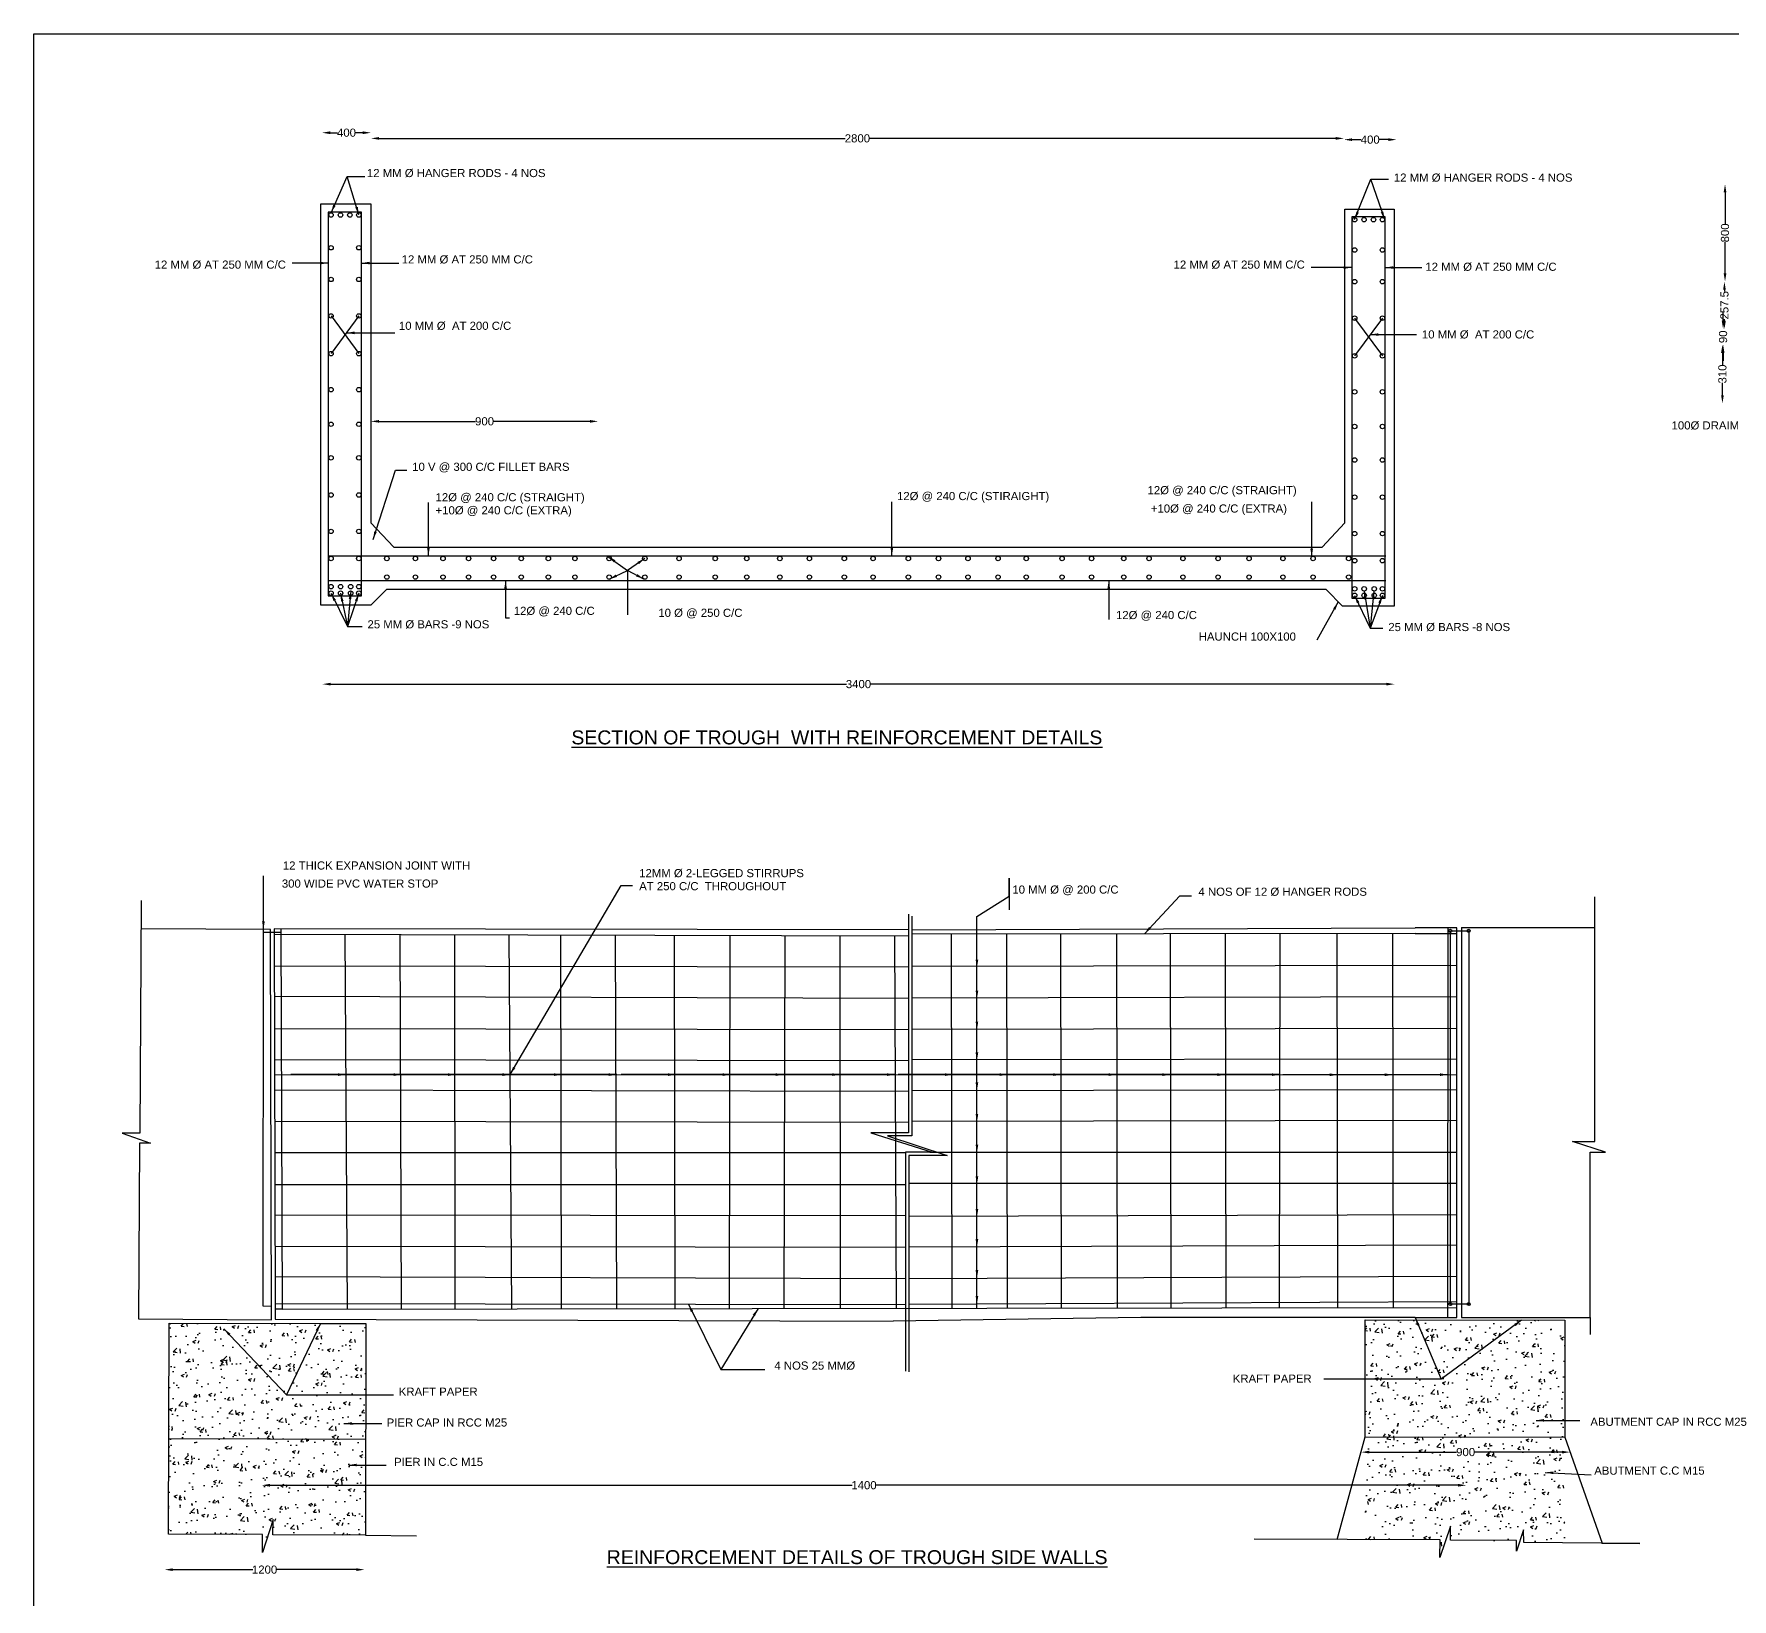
# Model space of a CAD drawing. Header units: millimetres. Extents: x 2326838 to 2622259, y 44388336 to 44595376.
# Drawn here: x 2326838 to 2473047, y 44460621 to 44595376 of the extents above; entities that cross this region are included whole.
import ezdxf

# ---------------------------------------------------------------- set-up
doc = ezdxf.new("R2010")
doc.units = ezdxf.units.MM
doc.header["$MEASUREMENT"] = 0
for name, color, linetype in [('DIMENSION', 7, 'Continuous'), ('DRAWING', 2, 'Continuous'), ('REF', 7, 'Continuous'), ('TEXT', 7, 'Continuous')]:
    doc.layers.add(name, color=color, linetype=linetype)
doc.styles.get("Standard").update_dxf_attribs({"font": 'arial.ttf', "height": 700})
doc.dimstyles.get("Standard").update_dxf_attribs({"dimtxt": 700, "dimasz": 700, "dimexe": 0.18, "dimexo": 0.0625, "dimgap": 0.09, "dimtad": 0, "dimdec": 0, "dimzin": 0, "dimdsep": 46, "dimtxsty": 'Standard', "dimcen": 0.09, "dimse1": 1, "dimse2": 1, "dimadec": 0, "dimazin": 0, "dimtfac": 1, "dimtdec": 0, "dimtofl": 0, "dimtmove": 0, "dimatfit": 3, "dimfxl": 1, "dimtolj": 1, "dimtzin": 0, "dimarcsym": 0})

# ---------------------------------------------------------------- blocks, each defined once
blk = doc.blocks.new('*D53')
at = {"layer": 'Defpoints', "color": 0, "transparency": 16777216}
for p in [(2351650, 44586872), (2351650, 44586730), (2355848, 44586730)]:
    blk.add_point(p, dxfattribs=at)
at = {"layer": 'DIMENSION', "color": 0, "lineweight": -2, "transparency": 16777216}
for p, q in [((2352350, 44586872), (2352963, 44586872)), ((2355148, 44586872), (2354535, 44586872))]:
    blk.add_line(p, q, dxfattribs=at)
at = {"layer": 'DIMENSION', "color": 0, "transparency": 16777216}
for points in [[(2352350, 44586989), (2352350, 44586756), (2351650, 44586872)], [(2355148, 44586989), (2355148, 44586756), (2355848, 44586872)]]:
    blk.add_solid(points, dxfattribs=at)
at = {"layer": 'DIMENSION', "color": 0, "transparency": 16777216, "insert": (2353749, 44586872), "char_height": 700, "attachment_point": 5}
blk.add_mtext('\\A1;400', dxfattribs=at)
blk = doc.blocks.new('*D54')
at = {"layer": 'Defpoints', "color": 0, "transparency": 16777216}
for p in [(2355848, 44586872), (2439631, 44586384), (2439631, 44586348)]:
    blk.add_point(p, dxfattribs=at)
at = {"layer": 'DIMENSION', "color": 0, "lineweight": -2, "transparency": 16777216}
for p, q in [((2356548, 44586384), (2396689, 44586384)), ((2438931, 44586384), (2398789, 44586384))]:
    blk.add_line(p, q, dxfattribs=at)
at = {"layer": 'DIMENSION', "color": 0, "transparency": 16777216}
for points in [[(2356548, 44586501), (2356548, 44586268), (2355848, 44586384)], [(2438931, 44586501), (2438931, 44586268), (2439631, 44586384)]]:
    blk.add_solid(points, dxfattribs=at)
at = {"layer": 'DIMENSION', "color": 0, "transparency": 16777216, "insert": (2397739, 44586384), "char_height": 700, "attachment_point": 5}
blk.add_mtext('\\A1;2800', dxfattribs=at)
blk = doc.blocks.new('*D55')
at = {"layer": 'Defpoints', "color": 0, "transparency": 16777216}
for p in [(2439631, 44586348), (2444158, 44586348), (2444158, 44586275)]:
    blk.add_point(p, dxfattribs=at)
at = {"layer": 'DIMENSION', "color": 0, "lineweight": -2, "transparency": 16777216}
for p, q in [((2440331, 44586275), (2441108, 44586275)), ((2443458, 44586275), (2442681, 44586275))]:
    blk.add_line(p, q, dxfattribs=at)
at = {"layer": 'DIMENSION', "color": 0, "transparency": 16777216}
for points in [[(2440331, 44586392), (2440331, 44586158), (2439631, 44586275)], [(2443458, 44586392), (2443458, 44586158), (2444158, 44586275)]]:
    blk.add_solid(points, dxfattribs=at)
at = {"layer": 'DIMENSION', "color": 0, "transparency": 16777216, "insert": (2441894, 44586275), "char_height": 700, "attachment_point": 5}
blk.add_mtext('\\A1;400', dxfattribs=at)
blk = doc.blocks.new('*D56')
at = {"layer": 'Defpoints', "color": 0, "transparency": 16777216}
for p in [(2351682, 44539394), (2351682, 44539351), (2443980, 44539351)]:
    blk.add_point(p, dxfattribs=at)
at = {"layer": 'DIMENSION', "color": 0, "lineweight": -2, "transparency": 16777216}
for p, q in [((2352382, 44539394), (2396788, 44539394)), ((2443280, 44539394), (2398875, 44539394))]:
    blk.add_line(p, q, dxfattribs=at)
at = {"layer": 'DIMENSION', "color": 0, "transparency": 16777216}
for points in [[(2352382, 44539511), (2352382, 44539278), (2351682, 44539394)], [(2443280, 44539511), (2443280, 44539278), (2443980, 44539394)]]:
    blk.add_solid(points, dxfattribs=at)
at = {"layer": 'DIMENSION', "color": 0, "transparency": 16777216, "insert": (2397831, 44539394), "char_height": 700, "attachment_point": 5}
blk.add_mtext('\\A1;3400', dxfattribs=at)
blk = doc.blocks.new('*D57')
at = {"layer": 'Defpoints', "color": 0, "transparency": 16777216}
for p in [(2355850, 44562021), (2355850, 44562021), (2375420, 44562021)]:
    blk.add_point(p, dxfattribs=at)
at = {"layer": 'DIMENSION', "color": 0, "lineweight": -2, "transparency": 16777216}
for p, q in [((2356550, 44562021), (2364863, 44562021)), ((2374720, 44562021), (2366407, 44562021))]:
    blk.add_line(p, q, dxfattribs=at)
at = {"layer": 'DIMENSION', "color": 0, "transparency": 16777216}
for points in [[(2356550, 44562138), (2356550, 44561905), (2355850, 44562021)], [(2374720, 44562138), (2374720, 44561905), (2375420, 44562021)]]:
    blk.add_solid(points, dxfattribs=at)
at = {"layer": 'DIMENSION', "color": 0, "transparency": 16777216, "insert": (2365635, 44562021), "char_height": 700, "attachment_point": 5}
blk.add_mtext('\\A1;900', dxfattribs=at)
blk = doc.blocks.new('*D58')
at = {"layer": 'Defpoints', "color": 0, "transparency": 16777216}
for p in [(2472220, 44568620), (2472220, 44563575), (2472220, 44563575)]:
    blk.add_point(p, dxfattribs=at)
at = {"layer": 'DIMENSION', "color": 0, "lineweight": -2, "transparency": 16777216}
for p, q in [((2472220, 44567920), (2472220, 44566869)), ((2472220, 44564275), (2472220, 44565325))]:
    blk.add_line(p, q, dxfattribs=at)
at = {"layer": 'DIMENSION', "color": 0, "transparency": 16777216}
for points in [[(2472103, 44567920), (2472336, 44567920), (2472220, 44568620)], [(2472103, 44564275), (2472336, 44564275), (2472220, 44563575)]]:
    blk.add_solid(points, dxfattribs=at)
at = {"layer": 'DIMENSION', "color": 0, "transparency": 16777216, "insert": (2472220, 44566097), "char_height": 700, "attachment_point": 5, "rotation": 90}
blk.add_mtext('\\A1;310', dxfattribs=at)
blk = doc.blocks.new('*D59')
at = {"layer": 'Defpoints', "color": 0, "transparency": 16777216}
for p in [(2472238, 44569980), (2472220, 44568620), (2472278, 44568620)]:
    blk.add_point(p, dxfattribs=at)
at = {"layer": 'DIMENSION', "color": 0, "lineweight": -2, "transparency": 16777216}
for p, q in [((2472278, 44570680), (2472278, 44571380)), ((2472278, 44567920), (2472278, 44567220))]:
    blk.add_line(p, q, dxfattribs=at)
at = {"layer": 'DIMENSION', "color": 0, "transparency": 16777216}
for points in [[(2472161, 44570680), (2472395, 44570680), (2472278, 44569980)], [(2472161, 44567920), (2472395, 44567920), (2472278, 44568620)]]:
    blk.add_solid(points, dxfattribs=at)
at = {"layer": 'DIMENSION', "color": 0, "transparency": 16777216, "insert": (2472278, 44569300), "char_height": 700, "attachment_point": 5, "rotation": 90}
blk.add_mtext('\\A1;90', dxfattribs=at)
blk = doc.blocks.new('*D60')
at = {"layer": 'Defpoints', "color": 0, "transparency": 16777216}
for p in [(2472238, 44574055), (2472394, 44574055), (2472238, 44569980)]:
    blk.add_point(p, dxfattribs=at)
at = {"layer": 'DIMENSION', "color": 0, "lineweight": -2, "transparency": 16777216}
for p, q in [((2472394, 44573355), (2472394, 44573207)), ((2472394, 44570680), (2472394, 44570828))]:
    blk.add_line(p, q, dxfattribs=at)
at = {"layer": 'DIMENSION', "color": 0, "transparency": 16777216}
for points in [[(2472277, 44573355), (2472510, 44573355), (2472394, 44574055)], [(2472277, 44570680), (2472510, 44570680), (2472394, 44569980)]]:
    blk.add_solid(points, dxfattribs=at)
at = {"layer": 'DIMENSION', "color": 0, "transparency": 16777216, "insert": (2472394, 44572018), "char_height": 700, "attachment_point": 5, "rotation": 90}
blk.add_mtext('\\A1;257.5', dxfattribs=at)
blk = doc.blocks.new('*D61')
at = {"layer": 'Defpoints', "color": 0, "transparency": 16777216}
for p in [(2472394, 44582442), (2472443, 44582442), (2472394, 44574055)]:
    blk.add_point(p, dxfattribs=at)
at = {"layer": 'DIMENSION', "color": 0, "lineweight": -2, "transparency": 16777216}
for p, q in [((2472443, 44581742), (2472443, 44579021)), ((2472443, 44574755), (2472443, 44577476))]:
    blk.add_line(p, q, dxfattribs=at)
at = {"layer": 'DIMENSION', "color": 0, "transparency": 16777216}
for points in [[(2472326, 44581742), (2472559, 44581742), (2472443, 44582442)], [(2472326, 44574755), (2472559, 44574755), (2472443, 44574055)]]:
    blk.add_solid(points, dxfattribs=at)
at = {"layer": 'DIMENSION', "color": 0, "transparency": 16777216, "insert": (2472443, 44578249), "char_height": 700, "attachment_point": 5, "rotation": 90}
blk.add_mtext('\\A1;800', dxfattribs=at)
blk = doc.blocks.new('*D96')
at = {"layer": 'Defpoints', "color": 0, "transparency": 16777216}
for p in [(2441111, 44473275), (2459104, 44473271), (2459104, 44473271)]:
    blk.add_point(p, dxfattribs=at)
at = {"layer": 'DIMENSION', "color": 0, "lineweight": -2, "transparency": 16777216}
for p, q in [((2441811, 44473271), (2449336, 44473271)), ((2458404, 44473271), (2450880, 44473271))]:
    blk.add_line(p, q, dxfattribs=at)
at = {"layer": 'DIMENSION', "color": 0, "transparency": 16777216}
for points in [[(2441811, 44473388), (2441811, 44473154), (2441111, 44473271)], [(2458404, 44473388), (2458404, 44473154), (2459104, 44473271)]]:
    blk.add_solid(points, dxfattribs=at)
at = {"layer": 'DIMENSION', "color": 0, "transparency": 16777216, "insert": (2450108, 44473271), "char_height": 700, "attachment_point": 5}
blk.add_mtext('\\A1;900', dxfattribs=at)
blk = doc.blocks.new('*D97')
at = {"layer": 'Defpoints', "color": 0, "transparency": 16777216}
for p in [(2346449, 44470518), (2346449, 44470417), (2450164, 44470883)]:
    blk.add_point(p, dxfattribs=at)
at = {"layer": 'DIMENSION', "color": 0, "lineweight": -2, "transparency": 16777216}
for p, q in [((2347149, 44470417), (2397295, 44470417)), ((2449464, 44470417), (2399317, 44470417))]:
    blk.add_line(p, q, dxfattribs=at)
at = {"layer": 'DIMENSION', "color": 0, "transparency": 16777216}
for points in [[(2347149, 44470534), (2347149, 44470301), (2346449, 44470417)], [(2449464, 44470534), (2449464, 44470301), (2450164, 44470417)]]:
    blk.add_solid(points, dxfattribs=at)
at = {"layer": 'DIMENSION', "color": 0, "transparency": 16777216, "insert": (2398306, 44470417), "char_height": 700, "attachment_point": 5}
blk.add_mtext('\\A1;1400', dxfattribs=at)
blk = doc.blocks.new('*D98')
at = {"layer": 'Defpoints', "color": 0, "transparency": 16777216}
for p in [(2338093, 44463151), (2338093, 44463112), (2355298, 44463112)]:
    blk.add_point(p, dxfattribs=at)
at = {"layer": 'DIMENSION', "color": 0, "lineweight": -2, "transparency": 16777216}
for p, q in [((2338793, 44463151), (2345684, 44463151)), ((2354598, 44463151), (2347707, 44463151))]:
    blk.add_line(p, q, dxfattribs=at)
at = {"layer": 'DIMENSION', "color": 0, "transparency": 16777216}
for points in [[(2338793, 44463268), (2338793, 44463034), (2338093, 44463151)], [(2354598, 44463268), (2354598, 44463034), (2355298, 44463151)]]:
    blk.add_solid(points, dxfattribs=at)
at = {"layer": 'DIMENSION', "color": 0, "transparency": 16777216, "insert": (2346696, 44463151), "char_height": 700, "attachment_point": 5}
blk.add_mtext('\\A1;1200', dxfattribs=at)

msp = doc.modelspace()

# ---------------------------------------------------------------- hatches: boundary and pattern name
at = {"layer": 'DRAWING'}
h = msp.add_hatch(dxfattribs=at)
h.set_pattern_fill('AR-CONC', color=0, scale=403.608155, angle=-0.362605, style=0)
h.set_pattern_definition([(49.6373946, (-20578698.7, -313458456.8), (2893.259753, -271.588503), [302.706117, -3329.767282]), (354.6373946, (-20578698.7, -313458456.8), (-540.787382, 3039.392098), [242.164893, -2663.813825]), (100.0887946, (-20578457.6, -313458479.4), (2352.47451, 2767.801738), [257.260605, -2829.866745]), (45.8215946, (-20578693.6, -313457649.6), (4303.157828, -695.295198), [454.059175, -4994.65092]), (96.2729946, (-20578335, -313457707.5), (3797.18107, 3907.666523), [385.89092, -4244.79944]), (350.8215946, (-20578693.6, -313457649.6), (3797.17802, 3907.66949), [363.24734, -3995.72074]), (20.6373946, (-20578291.2, -313457854), (2398.833279, -1640.21682), [302.706117, -3329.767282]), (325.6373946, (-20578291.2, -313457854), (1000.543227, 2920.491152), [242.164893, -2663.813825]), (71.0887946, (-20578091.3, -313457990.6), (3399.377476, 1280.271672), [257.260605, -2829.866745]), (37.1373946, (-20578698.7, -313458456.8), (57.5802295, 1343.2492393), [0, -2631.525173, 0, -2704.174641, 0, -2673.904029]), (7.1373946, (-20578698.7, -313458456.8), (1071.823228, 1585.126421), [0, -1541.7831535, 0, -2570.9839496, 0, -1019.110592]), (327.1373946, (-20579598.7, -313458451.1), (2153.931626, -104.666804), [0, -1009.020388, 0, -3148.143612, 0, -4177.344408]), (317.1373946, (-20580002.3, -313458448.5), (2356.296766, 389.127568), [0, -1311.726505, 0, -2090.690245, 0, -2966.519942])])
h.paths.add_polyline_path([(2355395.1, 44474389.4), (2355423.4, 44484354.2), (2351496.1, 44484356.5), (2338469.6, 44484364.2), (2338442.1, 44474437.4)])
h.paths.add_polyline_path([(2338442.1, 44474437.4), (2338419.3, 44466197.6), (2346519.5, 44466175.2), (2346509.8, 44464633.4), (2347423.8, 44467481.2), (2347415.5, 44466162.7), (2355371.7, 44466112.3), (2355395.1, 44474389.4)])
h = msp.add_hatch(dxfattribs=at)
h.set_pattern_fill('AR-CONC', color=0, scale=403.608155, angle=-0.362605, style=0)
h.set_pattern_definition([(49.6373946, (-20576461.8, -313458456.8), (2893.259753, -271.588503), [302.706117, -3329.767282]), (354.6373946, (-20576461.8, -313458456.8), (-540.787382, 3039.392098), [242.164893, -2663.813825]), (100.0887946, (-20576220.7, -313458479.4), (2352.47451, 2767.801738), [257.260605, -2829.866745]), (45.8215946, (-20576456.7, -313457649.6), (4303.157828, -695.295198), [454.059175, -4994.65092]), (96.2729946, (-20576098, -313457707.5), (3797.18107, 3907.666523), [385.89092, -4244.79944]), (350.8215946, (-20576456.7, -313457649.6), (3797.17802, 3907.66949), [363.24734, -3995.72074]), (20.6373946, (-20576054.4, -313457854), (2398.833279, -1640.21682), [302.706117, -3329.767282]), (325.6373946, (-20576054.4, -313457854), (1000.543227, 2920.491152), [242.164893, -2663.813825]), (71.0887946, (-20575854.5, -313457990.6), (3399.377476, 1280.271672), [257.260605, -2829.866745]), (37.1373946, (-20576461.8, -313458456.8), (57.5802295, 1343.2492393), [0, -2631.525173, 0, -2704.174641, 0, -2673.904029]), (7.1373946, (-20576461.8, -313458456.8), (1071.823228, 1585.126421), [0, -1541.7831535, 0, -2570.9839496, 0, -1019.110592]), (327.1373946, (-20577361.8, -313458451.1), (2153.931626, -104.666804), [0, -1009.020388, 0, -3148.143612, 0, -4177.344408]), (317.1373946, (-20577765.4, -313458448.5), (2356.296766, 389.127568), [0, -1311.726505, 0, -2090.690245, 0, -2966.519942])])
h.paths.add_polyline_path([(2458648.5, 44474562.8), (2458657.2, 44484619.8), (2441458.4, 44484652.5), (2441470.3, 44474577.7)])
h.paths.add_polyline_path([(2441470.3, 44474577.7), (2441480.8, 44465761.4), (2447929.3, 44465709.7), (2447893.5, 44464189.3), (2448792.7, 44466892.1), (2448798.1, 44465678.1), (2454499.1, 44465649), (2454486.9, 44464751), (2455102.2, 44466576.1), (2455115, 44465491.8), (2458640.5, 44465457.1), (2458648.5, 44474562.8)])

# ---------------------------------------------------------------- linework, layer by layer
at = {"color": 0}
msp.add_lwpolyline([(2622258.7, 44388336.5), (2326838.1, 44388336.5), (2326838.1, 44595375.5), (2622258.7, 44595375.5)], close=True, dxfattribs=at)
at = {"layer": 'DRAWING', "color": 0}
for points in [[(2351537.9, 44546206.9), (2351537.9, 44580759.3), (2355849.8, 44580759.3), (2355849.8, 44553285.9), (2357834.4, 44551180.7), (2437766.7, 44551180.7), (2439707.1, 44553271.1), (2439707.1, 44580298.2), (2443969.8, 44580298.2), (2443969.8, 44546106.5), (2439499.8, 44546106.5), (2438104.5, 44547529.9), (2357201.3, 44547529.9), (2355841.9, 44546182.2), (2351537.9, 44546182.2)], [(2354812.8, 44571097.6), (2352418.1, 44567851.4)], [(2352418.1, 44571097.6), (2354812.8, 44567851.4)], [(2442947.7, 44570909), (2440553, 44567662.7)], [(2440553, 44570909), (2442947.7, 44567662.7)], [(2352172.9, 44550434), (2443226.9, 44550434)], [(2352172.9, 44548318), (2443226.9, 44548318)], [(2408030.9, 44485656.1), (2408030.9, 44519394.5), (2410810.2, 44521126.2), (2410810.2, 44522677.2), (2410810.2, 44521126.2), (2410810.2, 44519968.7)], [(2336082.4, 44520772.3), (2335955.6, 44500724), (2334430.1, 44500733.7), (2336867, 44499866.7), (2335933.8, 44499872.6), (2335838, 44484737.7), (2347278, 44484665.3), (2347200.3, 44518257.5), (2336067, 44518328)], [(2460822.1, 44484849.7), (2460822.1, 44499084.1), (2462166.4, 44499084.1), (2459309.2, 44500014.3), (2461239.5, 44500014.3), (2461239.5, 44521071.3)], [(2402127.2, 44519583.7), (2402127.2, 44500753.1), (2398909.3, 44500753.1), (2404165, 44499084.5), (2401884, 44499084.5), (2401884, 44480238.4)], [(2402435.3, 44519428.7), (2402435.3, 44500500.2), (2400340.4, 44500500.2), (2405481.9, 44498811.7), (2402181, 44498811.7), (2402181, 44480193)], [(2347275.4, 44485798.4), (2346569, 44485842.1), (2346595.6, 44518261.4)], [(2346595.4, 44518039.8), (2348096.2, 44518044.6)], [(2347514.8, 44518321.1), (2347603.3, 44485591.6)], [(2402127.2, 44518231.7), (2347514.8, 44518321.1)], [(2347516.1, 44517869.1), (2402127.2, 44517732.5)], [(2348095.3, 44518320.2), (2348198.8, 44485574.9), (2347603.3, 44485572.4)], [(2353608.4, 44517853.9), (2353798.4, 44485582.6)], [(2358492.3, 44485589), (2358358.9, 44517842)], [(2363046.4, 44517830.3), (2363090.7, 44485595.4)], [(2367972.3, 44485602.1), (2367748.9, 44517818.5)], [(2402435.3, 44518231.2), (2445766.4, 44518411.8)], [(2445766.4, 44517938.8), (2402435.3, 44517868.7)], [(2405824.2, 44517872.2), (2405873.8, 44485680.5)], [(2410585.4, 44517879.5), (2410635, 44485687.5)], [(2415301.9, 44485694.7), (2415249.7, 44517887.1)], [(2420060.5, 44517894.7), (2420110.1, 44485702)], [(2424740.7, 44485709.1), (2424688.6, 44517902.2)], [(2429412.9, 44517909.8), (2429462.5, 44485716.3)], [(2434089.7, 44485723.4), (2434089.7, 44485723.4), (2434145.9, 44517917.4)], [(2439030.6, 44517924.9), (2439080.2, 44485730.7)], [(2443884.4, 44485738.4), (2443832.3, 44517933)], [(2445766, 44484849.7), (2449363.2, 44484849.7), (2449363.2, 44518426.8), (2445766.4, 44518411.8)], [(2445766.4, 44517938.8), (2449363.2, 44517938.8)], [(2448577.4, 44484849.7), (2448599.8, 44518423.6)], [(2449763.4, 44518428.4), (2449763.4, 44484849.7), (2460822.1, 44484849.7), (2460822.1, 44483403.8)], [(2449763.4, 44518428.4), (2461239.5, 44518428.4)], [(2372178.9, 44517806.6), (2372223.1, 44485608.3)], [(2377035.9, 44485614.9), (2376921.3, 44517794.9)], [(2381974.7, 44517783), (2382018.9, 44485621.4)], [(2386715.8, 44485627.7), (2386796.2, 44517771)], [(2391485.7, 44517759.4), (2391398.9, 44485634.1)], [(2396280, 44485639.5), (2396254.1, 44517749.9)], [(2400928.8, 44517738.3), (2401076.8, 44485673.3)], [(2347523.4, 44515138.2), (2402127.2, 44515053.9)], [(2449363.2, 44515155.1), (2402435.3, 44515079.1)], [(2402127.2, 44512332.8), (2347530.6, 44512496.6)], [(2402435.3, 44512377.4), (2449363.2, 44512504)], [(2347538, 44509747.4), (2402127.2, 44509649.8)], [(2402435.3, 44509679.6), (2449363.2, 44509760.3)], [(2402127.2, 44506948.2), (2347545.3, 44507036.9)], [(2449363.2, 44507115.4), (2402435.3, 44507039.5)], [(2347548.7, 44505787.8), (2449363.2, 44505769.3)], [(2402127.2, 44504313.5), (2347552.4, 44504428.7)], [(2402435.3, 44504402.2), (2449363.2, 44504503)], [(2347559.6, 44501752.5), (2402127.2, 44501686.3)], [(2449363.2, 44501821.1), (2402435.3, 44501745.1)], [(2401884, 44499052.3), (2347566.9, 44499043.4)], [(2403982.6, 44499084.4), (2449363.2, 44499105.1)], [(2347574.3, 44496309.8), (2401884, 44496320.7)], [(2449363.2, 44496386.8), (2402181, 44496392.6)], [(2401884, 44493614.6), (2347581.4, 44493683.1)], [(2402181, 44493590.7), (2449363.2, 44493723.1)], [(2347588.6, 44491010.6), (2401884, 44490923.3)], [(2449363.2, 44491078.6), (2402181, 44490909.2)], [(2401884, 44488187.4), (2347595.8, 44488360.1)], [(2402181, 44488210.2), (2449363.2, 44488428.5)], [(2347602, 44486061.1), (2401884, 44485973.8)], [(2348198.8, 44485574.9), (2449363.2, 44485714)], [(2449363.2, 44486218.4), (2402181, 44485979.1)], [(2338419.3, 44466197.6), (2338469.6, 44484364.2)], [(2338469.6, 44484364.2), (2351496.1, 44484356.5), (2355423.4, 44484354.2), (2355371.7, 44466112.3), (2359785.8, 44466075.9), (2359785.8, 44466075.9)], [(2347603.3, 44485572.4), (2347597.4, 44484717.8), (2391045.6, 44484581.3), (2400819.2, 44484550.6)], [(2347603.3, 44485591.6), (2347603.3, 44485572.4)], [(2445765.4, 44484849.7), (2422154.7, 44484862.2), (2400819.2, 44484550.6)], [(2439034.1, 44465748.6), (2441470.7, 44474577.7), (2441458.4, 44484652.5)], [(2441458.4, 44484652.5), (2458657.2, 44484619.8), (2458648.5, 44474562.8), (2461875.1, 44465422.6), (2465109.7, 44465393.4)], [(2338442.1, 44474437.4), (2355395.1, 44474389.4)], [(2441470.3, 44474577.7), (2458648.5, 44474562.8)], [(2355371.7, 44466112.3), (2347415.5, 44466162.7), (2347423.8, 44467481.2), (2346509.8, 44464633.4), (2346519.5, 44466175.2), (2338419.3, 44466197.6)], [(2465109.7, 44465393.4), (2455115, 44465491.8), (2455102.2, 44466576.1), (2454486.9, 44464751), (2454499.1, 44465649), (2448798.1, 44465678.1), (2448792.7, 44466892.1), (2447893.5, 44464189.3), (2447929.3, 44465709.7), (2431889.6, 44465779.8)]]:
    msp.add_lwpolyline(points, dxfattribs=at)
for points in [[(2352172.9, 44546997.4), (2355051.1, 44546997.4), (2355051.1, 44580036.4), (2352172.9, 44580036.4)], [(2440307.8, 44546808.7), (2443186, 44546808.7), (2443186, 44579633.2), (2440307.8, 44579642.6)], [(2448796.8, 44518154.5), (2450372.5, 44518154.5), (2450372.5, 44486013.8), (2448796.8, 44486013.8)]]:
    msp.add_lwpolyline(points, close=True, dxfattribs=at)
for centre, radius in [((2352418.1, 44579790.6), 190.7), ((2353230.5, 44579790.6), 190.7), ((2354039.3, 44579790.6), 190.7), ((2354812.8, 44579790.6), 190.7), ((2440553, 44579386.8), 190.7), ((2441365.4, 44579386.8), 190.7), ((2442174.2, 44579386.8), 190.7), ((2442947.7, 44579386.8), 190.7), ((2352418.1, 44576966), 190.7), ((2354812.8, 44576966), 190.7), ((2440553, 44576777.3), 190.7), ((2442947.7, 44576777.3), 190.7), ((2352418.1, 44574240.2), 190.7), ((2354812.8, 44574240.2), 190.7), ((2440553, 44574051.5), 190.7), ((2442947.7, 44574051.5), 190.7), ((2352418.1, 44571097.6), 190.7), ((2354812.8, 44571097.6), 190.7), ((2440553, 44570909), 190.7), ((2442947.7, 44570909), 190.7), ((2352418.1, 44567851.4), 190.7), ((2354812.8, 44567851.4), 190.7), ((2440553, 44567662.7), 190.7), ((2442947.7, 44567662.7), 190.7), ((2352418.1, 44564752), 190.7), ((2354812.8, 44564752), 190.7), ((2440553, 44564563.3), 190.7), ((2442947.7, 44564563.3), 190.7), ((2352418.1, 44561769.3), 190.7), ((2354812.8, 44561769.3), 190.7), ((2440553, 44561580.6), 190.7), ((2442947.7, 44561580.6), 190.7), ((2352418.1, 44558880.3), 190.7), ((2354812.8, 44558880.3), 190.7), ((2440553, 44558691.7), 190.7), ((2442947.7, 44558691.7), 190.7), ((2352418.1, 44555683.2), 190.7), ((2354812.8, 44555683.2), 190.7), ((2440553, 44555494.5), 190.7), ((2442947.7, 44555494.5), 190.7), ((2352418.1, 44552546.4), 190.7), ((2354812.8, 44552546.4), 190.7), ((2440553, 44552357.7), 190.7), ((2442947.7, 44552357.7), 190.7), ((2352418.1, 44550212.7), 190.7), ((2354812.8, 44550212.7), 190.7), ((2357222.2, 44550212.7), 190.7), ((2359679.8, 44550212.7), 190.7), ((2362056.2, 44550212.7), 190.7), ((2364261.4, 44550212.7), 190.7), ((2366411.7, 44550212.7), 190.7), ((2368796.9, 44550212.7), 190.7), ((2371126.9, 44550212.7), 190.7), ((2373418.4, 44550212.7), 190.7), ((2376362.8, 44550212.7), 190.7), ((2379439.9, 44550212.7), 190.7), ((2382384, 44550212.7), 190.7), ((2385497.2, 44550212.7), 190.7), ((2388212.4, 44550212.7), 190.7), ((2391057.7, 44550212.7), 190.7), ((2393606.5, 44550212.7), 190.7), ((2396613, 44550212.7), 190.7), ((2399089, 44550212.7), 190.7), ((2402121.9, 44550212.7), 190.7), ((2404722.7, 44550212.7), 190.7), ((2407261, 44550212.7), 190.7), ((2409851.4, 44550212.7), 190.7), ((2412280, 44550212.7), 190.7), ((2415361, 44550212.7), 190.7), ((2417900.4, 44550212.7), 190.7), ((2420669.1, 44550212.7), 190.7), ((2422853.8, 44550212.7), 190.7), ((2425766.7, 44550212.7), 190.7), ((2428794.6, 44550212.7), 190.7), ((2431464.8, 44550212.7), 190.7), ((2434377.7, 44550212.7), 190.7), ((2436975, 44550212.7), 190.7), ((2440040.7, 44550212.7), 190.7), ((2440553, 44550024), 190.7), ((2442947.7, 44550024), 190.7), ((2357222.2, 44548611.4), 190.7), ((2359679.8, 44548611.4), 190.7), ((2362056.2, 44548611.4), 190.7), ((2364261.4, 44548611.4), 190.7), ((2366411.7, 44548611.4), 190.7), ((2368796.9, 44548611.4), 190.7), ((2371126.9, 44548611.4), 190.7), ((2373418.4, 44548611.4), 190.7), ((2376362.8, 44548611.4), 190.7), ((2379439.9, 44548611.4), 190.7), ((2382384, 44548611.4), 190.7), ((2385497.2, 44548611.4), 190.7), ((2388212.4, 44548611.4), 190.7), ((2391057.7, 44548611.4), 190.7), ((2393606.5, 44548611.4), 190.7), ((2396613, 44548611.4), 190.7), ((2399089, 44548611.4), 190.7), ((2402121.9, 44548611.4), 190.7), ((2404722.7, 44548611.4), 190.7), ((2407261, 44548611.4), 190.7), ((2409851.4, 44548611.4), 190.7), ((2412280, 44548611.4), 190.7), ((2415361, 44548611.4), 190.7), ((2417900.4, 44548611.4), 190.7), ((2420669.1, 44548611.4), 190.7), ((2422853.8, 44548611.4), 190.7), ((2425766.7, 44548611.4), 190.7), ((2428794.6, 44548611.4), 190.7), ((2431464.8, 44548611.4), 190.7), ((2434377.7, 44548611.4), 190.7), ((2436975, 44548611.4), 190.7), ((2440040.7, 44548611.4), 190.7), ((2352418.1, 44547787.6), 190.7), ((2352418.1, 44547227.5), 190.7), ((2353238.8, 44547787.6), 190.7), ((2353238.8, 44547227.5), 190.7), ((2354103.9, 44547787.6), 190.7), ((2354103.9, 44547227.5), 190.7), ((2354812.8, 44547787.6), 190.7), ((2354812.8, 44547227.5), 190.7), ((2440553, 44547598.9), 190.7), ((2440553, 44547038.8), 190.7), ((2441373.7, 44547598.9), 190.7), ((2441373.7, 44547038.8), 190.7), ((2442238.8, 44547598.9), 190.7), ((2442238.8, 44547038.8), 190.7), ((2442947.7, 44547598.9), 190.7), ((2442947.7, 44547038.8), 190.7), ((2448796.8, 44518154.5), 129.5), ((2450372.5, 44518154.5), 129.5), ((2448796.8, 44486013.8), 129.5), ((2450372.5, 44486013.8), 129.5)]:
    msp.add_circle(centre, radius, dxfattribs=at)

# ---------------------------------------------------------------- texts
at = {"layer": 'TEXT', "color": 0}
for s, height, p in [('12 MM Ø HANGER RODS - 4 NOS', 700, (2355508, 44583051.9)), ('12 MM Ø HANGER RODS - 4 NOS', 700, (2443931.2, 44582658.9)), ('12 MM Ø AT 250 MM C/C', 700, (2358499.7, 44575616.5)), ('12 MM Ø AT 250 MM C/C', 700, (2337230.7, 44575166.8)), ('12 MM Ø AT 250 MM C/C', 700, (2424963.3, 44575166.8)), ('12 MM Ø AT 250 MM C/C', 700, (2446643.2, 44574983.6)), ('10 MM Ø  AT 200 C/C ', 700, (2358265.6, 44569900.3)), ('10 MM Ø  AT 200 C/C ', 700, (2446348.8, 44569156.8)), ('100Ø DRAIMAGE SPOUT', 700, (2467841.1, 44561322.2)), ('10 V @ 300 C/C FILLET BARS', 700, (2359405.9, 44557759.5)), ('12Ø @ 240 C/C (STRAIGHT)', 700, (2361417.1, 44555136.7)), ('12Ø @ 240 C/C (STIRAIGHT)', 700, (2401148, 44555238.8)), ('12Ø @ 240 C/C (STRAIGHT)', 700, (2422723.7, 44555747.7)), ('+10Ø @ 240 C/C (EXTRA)', 700, (2361417.1, 44554012.2)), ('+10Ø @ 240 C/C (EXTRA)', 700, (2423003.6, 44554167.6)), ('12Ø @ 240 C/C', 700, (2368150.3, 44545357.8)), ('10 Ø @ 250 C/C', 700, (2380599, 44545188.4)), ('12Ø @ 240 C/C', 700, (2420003.2, 44544994.5)), ('25 MM Ø BARS -9 NOS', 700, (2355557.1, 44544196.9)), ('25 MM Ø BARS -8 NOS', 700, (2443453.4, 44543963.1)), ('HAUNCH 100X100', 700, (2427127.5, 44543141.3)), ('%%USECTION OF TROUGH  WITH REINFORCEMENT DETAILS', 1200, (2373108.7, 44534208.7)), ('12 THICK EXPANSION JOINT WITH', 700, (2348267.9, 44523431.5)), ('300 WIDE PVC WATER STOP ', 700, (2348181.2, 44521873.5)), ('AT 250 C/C  THROUGHOUT', 700, (2378951.3, 44521649.5)), ('12MM Ø 2-LEGGED STIRRUPS ', 700, (2378951.3, 44522774)), ('10 MM Ø @ 200 C/C', 700, (2411082.2, 44521357.8)), ('4 NOS OF 12 Ø HANGER RODS', 700, (2427105.5, 44521173.4)), ('4 NOS 25 MMØ ', 700, (2390591.1, 44480372)), ('KRAFT PAPER ', 700, (2430061.7, 44479249.8)), ('KRAFT PAPER ', 700, (2358252.6, 44478125.4)), ('PIER CAP IN RCC M25', 700, (2357207.6, 44475471.2)), (' ABUTMENT CAP IN RCC M25', 700, (2460579.2, 44475535.3)), (' PIER IN C.C M15', 700, (2357576.8, 44472079.4)), (' ABUTMENT C.C M15', 700, (2460911.7, 44471328.4)), ('%%UREINFORCEMENT DETAILS OF TROUGH SIDE WALLS', 1200, (2376152.8, 44463628.9))]:
    msp.add_text(s, height=height, dxfattribs=at).set_placement(p)

# ---------------------------------------------------------------- dimensions: what is measured, and where the dimension line sits
at = {"layer": 'DIMENSION', "color": 0}
for base, p1, p2, text, picture, middle in [((2351650.1, 44586872.4), (2355847.6, 44586729.8), (2351650.1, 44586729.8), '400', '*D53', (2353748.9, 44586872.4)), ((2439630.6, 44586384.4), (2355847.6, 44586872.4), (2439630.6, 44586347.9), '2800', '*D54', (2397739.1, 44586384.4)), ((2444158.2, 44586275), (2439630.6, 44586347.9), (2444158.2, 44586347.9), '400', '*D55', (2441894.4, 44586275)), ((2355849.8, 44562021.3), (2375420.4, 44562021.3), (2355849.8, 44562021.3), '900', '*D57', (2365635.1, 44562021.3)), ((2351682.3, 44539394.4), (2443980.5, 44539350.7), (2351682.3, 44539350.7), '3400', '*D56', (2397831.4, 44539394.4)), ((2459104.5, 44473271.1), (2441111.2, 44473275.1), (2459104.5, 44473271.1), '900', '*D96', (2450107.8, 44473271.1)), ((2346448.7, 44470417.3), (2450163.8, 44470883), (2346448.7, 44470517.8), '1400', '*D97', (2398306.3, 44470417.3)), ((2338093.2, 44463151), (2355298, 44463112.5), (2338093.2, 44463112.5), '1200', '*D98', (2346695.6, 44463151))]:
    dim = msp.add_linear_dim(base=base, p1=p1, p2=p2, text=text, dimstyle='Standard', dxfattribs=at)
    dim.commit()
    dim.dimension.update_dxf_attribs({"geometry": picture, "text_midpoint": middle})
for base, p1, p2, text, picture, middle in [((2472442.6, 44582442.1), (2472393.6, 44574055.4), (2472393.6, 44582442.1), '800', '*D61', (2472442.6, 44578248.7)), ((2472393.6, 44574055.4), (2472238.4, 44569979.7), (2472238.4, 44574055.4), '257.5', '*D60', (2472393.6, 44572017.5)), ((2472278, 44568619.7), (2472238.4, 44569979.7), (2472219.8, 44568619.7), '90', '*D59', (2472278, 44569299.7)), ((2472219.6, 44563575.2), (2472219.8, 44568619.7), (2472219.8, 44563575.2), '310', '*D58', (2472219.6, 44566097.4))]:
    dim = msp.add_linear_dim(base=base, p1=p1, p2=p2, angle=90, text=text, dimstyle='Standard', dxfattribs=at)
    dim.commit()
    dim.dimension.update_dxf_attribs({"geometry": picture, "text_midpoint": middle})

# ---------------------------------------------------------------- leaders
for points in [[(2352418.1, 44579981.3), (2353818.4, 44583091.6), (2355313.8, 44583091.6)], [(2354812.8, 44579790.6), (2353818.4, 44583091.6)], [(2440553, 44579386.8), (2441939.5, 44582880.2), (2443456.7, 44582880.2)], [(2443138.4, 44579386.8), (2441939.5, 44582880.2)], [(2352172.9, 44575648.8), (2349076.3, 44575648.8)], [(2355051.1, 44575648.8), (2358261.9, 44575648.8)], [(2440307.8, 44575261.8), (2436803.9, 44575261.8)], [(2443186, 44575261.8), (2446349.2, 44575261.8)], [(2353738.6, 44569641.4), (2357899.6, 44569641.4)], [(2441903.2, 44569493), (2445890, 44569493)], [(2356036.5, 44551862.5), (2357960.2, 44557811.4), (2358953.4, 44557811.4)], [(2360803.4, 44550434), (2360803.4, 44555020.5)], [(2400707.2, 44550434), (2400707.2, 44555080)], [(2436854.2, 44550360.3), (2436854.2, 44555088.6)], [(2376262.2, 44550374.7), (2377938.9, 44549192.6)], [(2379439.9, 44550212.7), (2377938.9, 44549192.6)], [(2376362.8, 44548420.7), (2377938.9, 44549192.6)], [(2379350.4, 44548443), (2377938.9, 44549192.6), (2377938.9, 44545372.4)], [(2352418.1, 44547227.5), (2353842.1, 44544355.1), (2355098.4, 44544355.1)], [(2353238.8, 44547227.5), (2353842.1, 44544355.1)], [(2354121.2, 44547417.4), (2353842.1, 44544355.1)], [(2354812.8, 44547227.5), (2353842.1, 44544355.1)], [(2367443.1, 44548318), (2367443.1, 44545113.6), (2367788.7, 44545113.6)], [(2419381.8, 44548318), (2419381.8, 44544961.9)], [(2441373.7, 44547408.2), (2441882.8, 44544210.8)], [(2442218.9, 44547409.3), (2441882.8, 44544210.8)], [(2439144.5, 44546469), (2437295.4, 44543190)], [(2440553, 44547038.8), (2441882.8, 44544210.8), (2442972.9, 44544210.8)], [(2442947.7, 44547038.8), (2441882.8, 44544210.8)], [(2346595.6, 44518261.4), (2346595.6, 44522896.8)], [(2367832.4, 44505784.1), (2377388.3, 44522062), (2378369.4, 44522062)], [(2422459.5, 44517901.1), (2425499.1, 44521179.5), (2426512.3, 44521179.5)], [(2383188.5, 44486003.8), (2385972.6, 44480390.9), (2389779.5, 44480390.9)], [(2351496.1, 44484356.5), (2348573.9, 44478197.6)], [(2389184.7, 44485631.2), (2385972.6, 44480390.9)], [(2445766, 44484849.7), (2448007.3, 44479561.7), (2437890.4, 44479561.7)], [(2454912, 44484626.9), (2448007.3, 44479561.7)], [(2343188.9, 44483899.4), (2348573.9, 44478197.6), (2357809.2, 44478197.6)], [(2353531.5, 44475735.9), (2356789.4, 44475735.9)], [(2456170.4, 44476005.2), (2459947.9, 44476005.2)], [(2353935.3, 44472158.8), (2357166.4, 44472158.8)], [(2456955.3, 44471523.6), (2460911.7, 44471328.4)]]:
    msp.add_leader(points, dimstyle='Standard', override={"dimgap": 0.09, "dimtad": 0}, dxfattribs=at)
at = {"layer": 'REF'}
for points in [[(2408030.9, 44514969.5), (2408030.9, 44517198)], [(2408030.9, 44512311.4), (2408030.9, 44514539.9)], [(2408030.9, 44509647.4), (2408030.9, 44511875.9)], [(2408030.9, 44506983.8), (2408030.9, 44509212.3)], [(2408030.9, 44504401.5), (2408030.9, 44506630)], [(2353703.9, 44505774.6), (2348964.5, 44505775.5)], [(2358500.1, 44505774.6), (2353760.7, 44505775.5)], [(2363177.2, 44505774.6), (2358437.8, 44505775.5)], [(2367878.3, 44505774.6), (2363138.9, 44505775.5)], [(2372306.8, 44505774.6), (2367567.4, 44505775.5)], [(2377033, 44505774.6), (2372293.7, 44505775.5)], [(2382137.2, 44505774.6), (2377397.8, 44505775.5)], [(2386838.8, 44505774.6), (2382099.4, 44505775.5)], [(2391409.5, 44505774.6), (2386670.1, 44505775.5)], [(2396276.7, 44505774.6), (2391537.3, 44505775.5)], [(2400975, 44505774.6), (2396235.6, 44505775.5)], [(2405974.1, 44505774.6), (2401234.7, 44505775.5)], [(2410688.3, 44505774.6), (2405948.9, 44505775.5)], [(2415309.7, 44505774.6), (2410570.3, 44505775.5)], [(2420079.2, 44505774.6), (2415339.8, 44505775.5)], [(2424708.3, 44505773.8), (2419968.9, 44505774.6)], [(2429431.6, 44505772.9), (2424692.2, 44505773.8)], [(2434124.7, 44505772.1), (2429385.3, 44505772.9)], [(2439112.6, 44505762.6), (2434373.2, 44505763.5)], [(2443852, 44505761.8), (2439112.6, 44505762.6)], [(2448591.4, 44505769.4), (2443852, 44505770.3)], [(2408030.9, 44501696.7), (2408030.9, 44503925.2)], [(2408030.9, 44499045.4), (2408030.9, 44501274)], [(2408030.9, 44496324.4), (2408030.9, 44498552.9)], [(2408030.9, 44493509.6), (2408030.9, 44495738.1)], [(2408030.9, 44490912), (2408030.9, 44493140.5)], [(2408030.9, 44488241.4), (2408030.9, 44490469.9)], [(2408030.9, 44486008.7), (2408030.9, 44488237.3)]]:
    msp.add_leader(points, dimstyle='Standard', override={"dimgap": 0.09, "dimtad": 0}, dxfattribs=at)

doc.saveas('drawing.dxf')
